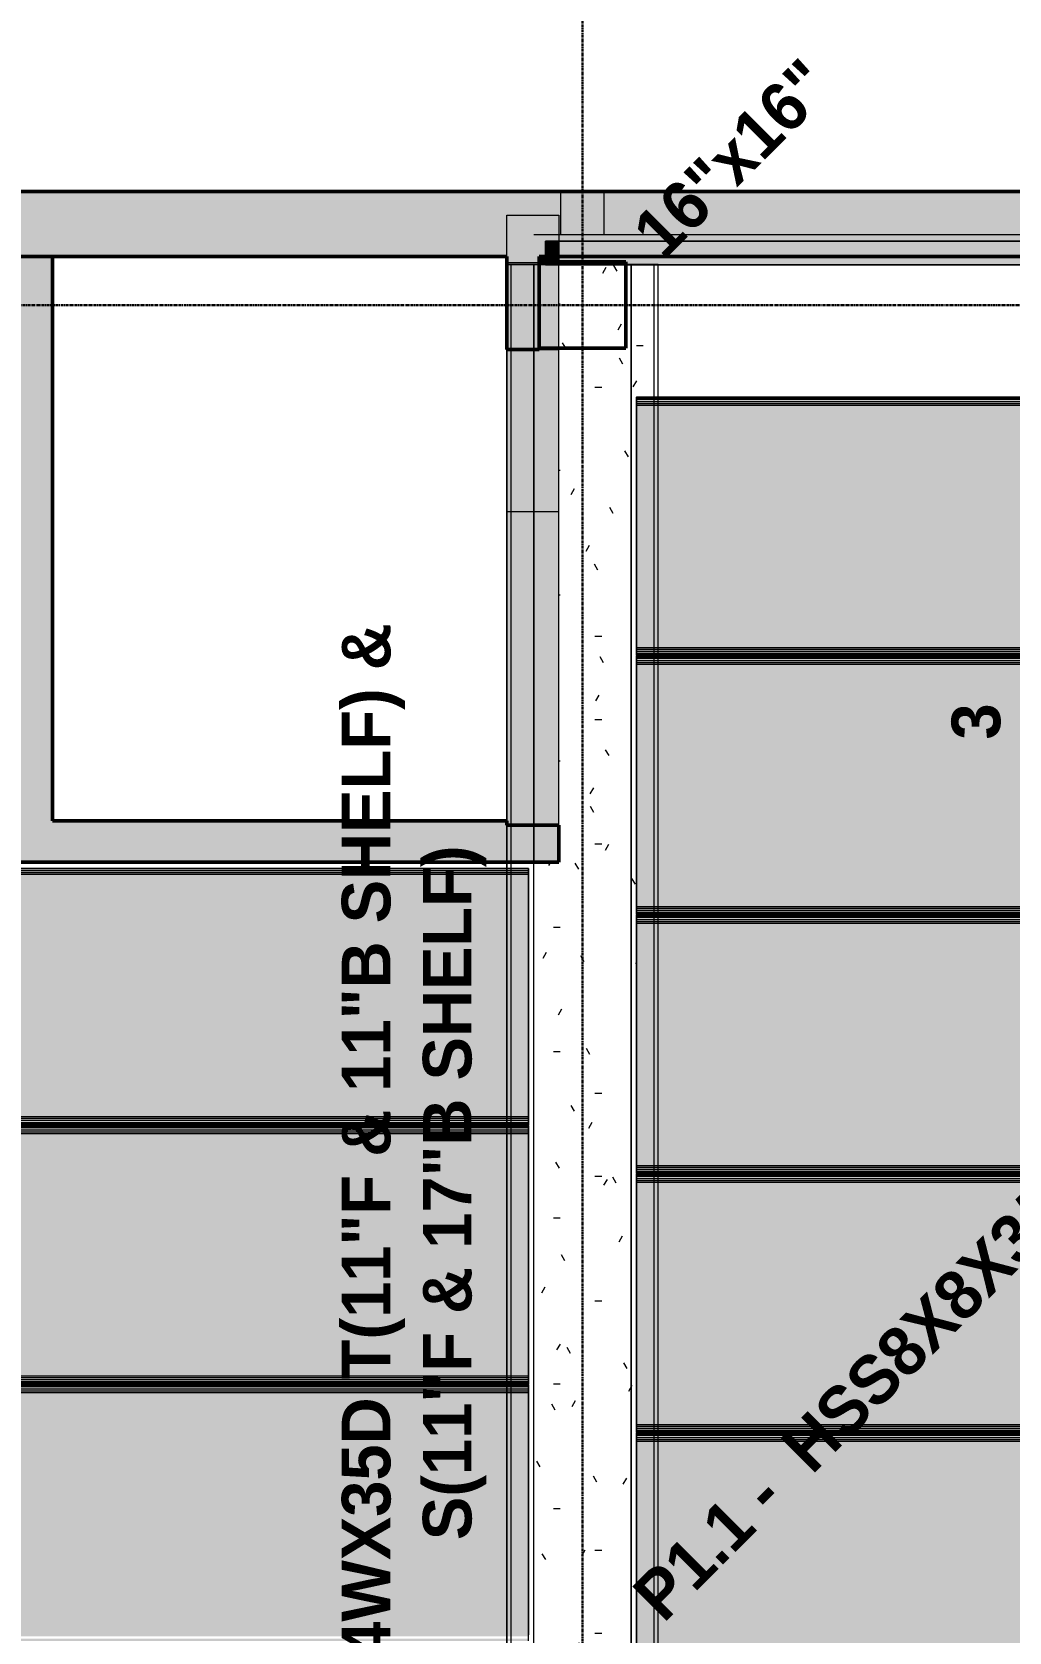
# Model space of a CAD drawing. Header units: inches. Extents: x -4126 to 593, y 9773 to 12297.
# Drawn here: x -3583.1 to -3402.4, y 11289.8 to 11585.7 of the extents above; entities that cross this region are included whole.
import ezdxf

# ---------------------------------------------------------------- set-up
doc = ezdxf.new("R2010")
doc.units = ezdxf.units.IN
doc.header["$MEASUREMENT"] = 0
doc.linetypes.add('Grid Line 1_2_', pattern=[0.875, 0.5, -0.125, 0.125, -0.125])
for name, color, linetype, lineweight in [('A-WALL', 113, 'Continuous', 13), ('G-ANNO-SYMB', 111, 'Continuous', 30), ('S-BEAM', 12, 'Continuous', 9), ('S-BEAM-IDEN', 2, 'Continuous', 30), ('S-COLS', 52, 'Continuous', 9), ('S-COLS-IDEN', 171, 'Continuous', 30), ('S-FNDN', 32, 'Continuous', 13), ('S-GRID', 1, 'Continuous', 9)]:
    doc.layers.add(name, color=color, linetype=linetype, lineweight=lineweight)
doc.styles.add('Century Gothic_B', font='GOTHICB.TTF', dxfattribs={"height": 9})
pattern_1 = [(0, (0, 0), (30.72, 7.68), [1.267, -21.773, 1.267, -21.773, -122.88]), (0, (0, 0), (30.72, 7.68), [-46.08, 1.267, -44.813, 1.267, -21.773, -53.76]), (0, (0, 0), (30.72, 7.68), [-115.2, 1.267, -14.093, 1.267, -37.133]), (120, (11.52, 3.84), (-22.011075, 22.7643004), [1.267, -21.773, 1.267, -21.773, -122.88]), (120, (11.52, 3.84), (-22.011075, 22.7643004), [-46.08, 1.267, -44.813, 1.267, -21.773, -53.76]), (120, (11.52, 3.84), (-22.011075, 22.7643004), [-115.2, 1.267, -14.093, 1.267, -37.133]), (240, (15.36, 19.2), (-8.708925, -30.4443004), [1.267, -21.773, 1.267, -21.773, -122.88]), (240, (15.36, 19.2), (-8.708925, -30.4443004), [-46.08, 1.267, -44.813, 1.267, -21.773, -53.76]), (240, (15.36, 19.2), (-8.708925, -30.4443004), [-115.2, 1.267, -14.093, 1.267, -37.133])]

# ---------------------------------------------------------------- blocks, each defined once
blk = doc.blocks.new('CTR - 1st Phase - Common Walls_rvt-1-FRAMING PLAN - 1ST FLOOR')
at = {"layer": 'A-WALL', "lineweight": 5, "transparency": 33554585}
for points in [[(-3488.14, 11544.19), (-3485.7, 11544.19), (-3485.7, 11546.99), (-3488.14, 11546.99), (-3488.14, 11544.44)], [(-3485.7, 11543.19), (-3485.7, 11544.19), (-3488.14, 11544.19), (-3488.14, 11543.19), (-3485.96, 11543.19)], [(-3485.7, 11543.11), (-3485.7, 11543.19), (-3488.14, 11543.18), (-3488.14, 11543.11), (-3485.92, 11543.11)], [(-3485.7, 11542.99), (-3485.7, 11543.11), (-3488.14, 11543.11), (-3488.14, 11542.99), (-3485.86, 11542.99)], [(-3485.7, 11542.61), (-3473.32, 11542.61), (-3473.32, 11542.68), (-3485.7, 11542.65)], [(-3473.32, 11542.61), (-3468.11, 11542.61), (-3468.11, 11542.68), (-3473.32, 11542.68)]]:
    blk.add_hatch(color=8, dxfattribs=at).paths.add_polyline_path(points, flags=0)
h = blk.add_hatch(color=8, dxfattribs=at)
h.paths.add_polyline_path([(-3211.32, 11544.19), (-3199.61, 11544.19), (-3199.61, 11546.99), (-3485.7, 11546.99), (-3485.7, 11544.19), (-3261.58, 11544.19)], flags=0)
h.paths.add_polyline_path([(-3199.19, 11544.19), (-3199.19, 11546.99), (-3199.57, 11546.99), (-3199.57, 11544.19)], flags=0)
h = blk.add_hatch(color=8, dxfattribs=at)
h.paths.add_polyline_path([(-3199.61, 11544.19), (-3199.57, 11544.19), (-3199.61, 11546.99)], flags=0)
h.paths.add_polyline_path([(-3198.95, 11542.61), (-3198.95, 11543.19), (-3199.61, 11543.19), (-3199.61, 11544.19), (-3485.7, 11544.19), (-3485.7, 11543.19), (-3473.32, 11543.19), (-3473.32, 11542.68), (-3467.32, 11542.68), (-3467.32, 11542.61), (-3199.19, 11542.61)], flags=0)
h = blk.add_hatch(color=8, dxfattribs=at)
h.paths.add_polyline_path([(-3467.32, 11542.61), (-3467.32, 11542.68), (-3468.11, 11542.68), (-3468.11, 11542.61)], flags=0)
h.paths.add_polyline_path([(-3473.32, 11542.68), (-3473.32, 11543.19), (-3485.7, 11543.17), (-3485.7, 11542.68), (-3484.02, 11542.68)], flags=0)
at = {"layer": 'A-WALL', "color": 9}
for p, q in [((-3485.7, 11546.99), (-3488.14, 11546.99)), ((-3488.14, 11544.19), (-3488.14, 11546.99)), ((-3488.14, 11543.18), (-3488.14, 11544.19)), ((-3488.14, 11543.11), (-3488.14, 11543.18)), ((-3488.14, 11542.68), (-3488.14, 11543.11)), ((-3488.14, 11542.68), (-3488.14, 11543.11)), ((-3488.14, 11542.61), (-3488.14, 11542.68)), ((-3488.14, 11542.61), (-3488.14, 11542.68)), ((-3485.71, 11542.61), (-3488.14, 11542.61)), ((-3488.14, 11542.61), (-3485.71, 11542.61)), ((-3485.71, 11542.61), (-3473.32, 11542.61)), ((-3473.32, 11542.61), (-3467.32, 11542.61))]:
    blk.add_line(p, q, dxfattribs=at)
at = {"layer": 'A-WALL', "color": 253}
for p, q in [((-3488.14, 11546.99), (-3485.7, 11546.99)), ((-3488.14, 11544.19), (-3488.14, 11546.99)), ((-3203.32, 11546.99), (-3485.7, 11546.99)), ((-3485.7, 11546.99), (-3199.61, 11546.99)), ((-3488.14, 11543.18), (-3488.14, 11544.19)), ((-3488.14, 11543.11), (-3488.14, 11543.18)), ((-3473.32, 11542.61), (-3485.71, 11542.61)), ((-3468.11, 11542.61), (-3473.32, 11542.61)), ((-3467.32, 11542.61), (-3468.11, 11542.61)), ((-3198.95, 11542.61), (-3467.32, 11542.61)), ((-3467.32, 11542.61), (-3198.95, 11542.61))]:
    blk.add_line(p, q, dxfattribs=at)
blk = doc.blocks.new('034100 - Precast Structural Concrete - Solid Plank - 12_-1871143-FRAMING PLAN - 1ST FLOOR')
at = {"layer": 'S-BEAM', "transparency": 33554483}
for points in [[(3.21, 23.9), (0, 23.9), (0, 23.52), (4, 23.52), (4, 23.9)], [(328, 23.9), (4, 23.9), (4, 23.52), (328, 23.52)], [(0, 23.09), (0, 22.7), (4, 22.7), (4, 23.09), (3.21, 23.09)], [(328, 23.09), (4, 23.09), (4, 22.7), (328, 22.7)], [(3.21, -22.7), (0, -22.7), (0, -23.09), (4, -23.09), (4, -22.7)], [(0, -23.52), (0, -23.9), (4, -23.9), (4, -23.52), (3.21, -23.52)], [(310.53, -22.7), (4, -22.7), (4, -23.09), (328, -23.09), (328, -22.7)], [(4, -23.52), (4, -23.9), (328, -23.9), (328, -23.52), (40.39, -23.52)], [(0, -23.9), (0, -23.94), (3.21, -23.9)]]:
    blk.add_hatch(color=256, dxfattribs=at).paths.add_polyline_path(points, flags=0)
h = blk.add_hatch(color=256, dxfattribs=at)
h.paths.add_polyline_path([(4, 23.52), (0, 23.52), (0, 23.09), (4, 23.09)], flags=0)
h.paths.add_polyline_path([(4, 22.7), (0, 22.7), (0, -22.7), (4, -22.7), (4, 17.51)], flags=0)
h.paths.add_polyline_path([(3.21, -23.09), (0, -23.09), (0, -23.52), (4, -23.52), (4, -23.09)], flags=0)
h = blk.add_hatch(color=256, dxfattribs=at)
h.paths.add_polyline_path([(328, 23.52), (4, 23.52), (4, 23.09), (328, 23.09)], flags=0)
h.paths.add_polyline_path([(40.39, 22.7), (4, 22.7), (4, -22.7), (328, -22.7), (328, 22.7), (310.53, 22.7)], flags=0)
h.paths.add_polyline_path([(40.39, -23.09), (4, -23.09), (4, -23.52), (328, -23.52), (328, -23.09), (310.53, -23.09)], flags=0)
at = {"layer": 'S-BEAM'}
for p, q in [((0, 23.94), (0, 23.9)), ((4, 23.94), (0, 23.94)), ((0, 23.76), (0, 23.9)), ((0, 23.9), (0, 23.52)), ((4, 23.9), (0, 23.9)), ((0, 23.52), (0, 23.76)), ((0, 23.76), (4, 23.76)), ((4, 23.76), (0, 23.76)), ((328, 23.94), (4, 23.94)), ((328, 23.9), (4, 23.9)), ((4, 23.76), (328, 23.76)), ((328, 23.76), (4, 23.76)), ((0, 23.52), (0, -23.52)), ((0, 22.7), (0, 23.52)), ((0, 23.52), (4, 23.52)), ((0, 22.7), (0, 23.09)), ((0, 23.09), (0, 22.7)), ((4, 23.09), (0, 23.09)), ((4, 23.09), (0, 23.09)), ((0, 22.4), (0, 22.7)), ((4, 22.7), (0, 22.7)), ((0, -22.4), (0, 22.4)), ((4, 22.4), (0, 22.4)), ((4, 23.52), (328, 23.52)), ((328, 23.09), (4, 23.09)), ((328, 23.09), (4, 23.09)), ((328, 22.7), (4, 22.7)), ((328, 22.4), (4, 22.4)), ((0, -22.7), (0, -22.4)), ((4, -22.4), (0, -22.4)), ((0, -23.52), (0, -22.7)), ((0, -22.7), (0, -23.09)), ((0, -23.09), (0, -22.7)), ((4, -22.7), (0, -22.7)), ((4, -23.09), (0, -23.09)), ((4, -23.09), (0, -23.09)), ((0, -23.52), (0, -23.9)), ((0, -23.76), (0, -23.52)), ((4, -23.52), (0, -23.52)), ((328, -22.4), (4, -22.4)), ((328, -22.7), (4, -22.7)), ((328, -23.09), (4, -23.09)), ((328, -23.09), (4, -23.09)), ((328, -23.52), (4, -23.52)), ((0, -23.9), (0, -23.76)), ((4, -23.76), (0, -23.76)), ((4, -23.76), (0, -23.76)), ((0, -23.9), (0, -23.94)), ((4, -23.9), (0, -23.9)), ((4, -23.94), (0, -23.94)), ((328, -23.76), (4, -23.76)), ((328, -23.76), (4, -23.76)), ((328, -23.9), (4, -23.9)), ((328, -23.94), (4, -23.94))]:
    blk.add_line(p, q, dxfattribs=at)
blk = doc.blocks.new('034100 - Precast Structural Concrete - Solid Plank - 12_-V42-FRAMING PLAN - 1ST FLOOR')
at = {"layer": 'S-BEAM', "transparency": 33554483}
h = blk.add_hatch(color=256, dxfattribs=at)
h.paths.add_polyline_path([(0, 23.52), (0, 23.09), (4, 23.09), (4, 23.52), (3.21, 23.52)], flags=0)
h.paths.add_polyline_path([(4, 22.7), (0, 22.7), (0, -22.7), (4, -22.7), (4, 12.46)], flags=0)
h.paths.add_polyline_path([(3.21, -23.09), (0, -23.09), (0, -23.52), (4, -23.52), (4, -23.09)], flags=0)
h = blk.add_hatch(color=256, dxfattribs=at)
h.paths.add_polyline_path([(328, 23.52), (4, 23.52), (4, 23.09), (328, 23.09), (328, 23.23)], flags=0)
h.paths.add_polyline_path([(328, 22.7), (4, 22.7), (4, -22.7), (328, -22.7), (328, 12.46)], flags=0)
h.paths.add_polyline_path([(328, -23.09), (4, -23.09), (4, -23.52), (328, -23.52)], flags=0)
for points in [[(3.21, -22.7), (0, -22.7), (0, -23.09), (4, -23.09), (4, -22.7)], [(0, -23.52), (0, -23.9), (4, -23.9), (4, -23.52), (3.21, -23.52)], [(310.53, -22.7), (4, -22.7), (4, -23.09), (328, -23.09), (328, -22.7)], [(4, -23.52), (4, -23.9), (328, -23.9), (328, -23.52), (40.39, -23.52)], [(0, -23.9), (0, -23.94), (3.21, -23.9)]]:
    blk.add_hatch(color=256, dxfattribs=at).paths.add_polyline_path(points, flags=0)
at = {"layer": 'S-BEAM'}
for p, q in [((0, 23.52), (0, -23.52)), ((0, -22.4), (0, 22.4)), ((0, -22.7), (0, -22.4)), ((4, -22.4), (0, -22.4)), ((0, -23.52), (0, -22.7)), ((0, -22.7), (0, -23.09)), ((0, -23.09), (0, -22.7)), ((4, -22.7), (0, -22.7)), ((4, -23.09), (0, -23.09)), ((4, -23.09), (0, -23.09)), ((0, -23.52), (0, -23.9)), ((0, -23.76), (0, -23.52)), ((4, -23.52), (0, -23.52)), ((328, -22.4), (4, -22.4)), ((328, -22.7), (4, -22.7)), ((328, -23.09), (4, -23.09)), ((328, -23.09), (4, -23.09)), ((328, -23.52), (4, -23.52)), ((0, -23.9), (0, -23.76)), ((4, -23.76), (0, -23.76)), ((4, -23.76), (0, -23.76)), ((0, -23.9), (0, -23.94)), ((4, -23.9), (0, -23.9)), ((4, -23.94), (0, -23.94)), ((328, -23.76), (4, -23.76)), ((328, -23.76), (4, -23.76)), ((328, -23.9), (4, -23.9)), ((328, -23.94), (4, -23.94))]:
    blk.add_line(p, q, dxfattribs=at)
blk = doc.blocks.new('034100 - Precast Structural Concrete - Solid Plank - 12_-V124-FRAMING PLAN - 1ST FLOOR')
at = {"layer": 'S-BEAM', "transparency": 33554483}
h = blk.add_hatch(color=256, dxfattribs=at)
h.paths.add_polyline_path([(4, 23.52), (4, 23.9), (0, 23.9), (0, 23.52), (3.21, 23.52)], flags=0)
h.paths.add_polyline_path([(307, 23.52), (307, 23.9), (303, 23.9), (303, 23.52), (303.79, 23.52)], flags=0)
for points in [[(303, 23.52), (303, 23.9), (4, 23.9), (4, 23.52), (39.15, 23.52)], [(39.15, 22.7), (303, 22.7), (303, 23.09), (4, 23.09), (4, 22.7)], [(4, -23.09), (303, -23.09), (303, -22.7), (4, -22.7)], [(39.15, -23.9), (303, -23.9), (303, -23.52), (4, -23.52), (4, -23.9)]]:
    blk.add_hatch(color=256, dxfattribs=at).paths.add_polyline_path(points, flags=0)
h = blk.add_hatch(color=256, dxfattribs=at)
h.paths.add_polyline_path([(4, -23.52), (4, -23.09), (0, -23.09), (0, -23.52), (3.21, -23.52)], flags=0)
h.paths.add_polyline_path([(303, -23.52), (307, -23.52), (307, -23.09), (303, -23.09)], flags=0)
h.paths.add_polyline_path([(0, -22.7), (4, -22.7), (4, 22.7), (0, 22.7), (0, -8.3)], flags=0)
h.paths.add_polyline_path([(303.79, -22.7), (307, -22.7), (307, 22.7), (303, 22.7), (303, -22.7)], flags=0)
h.paths.add_polyline_path([(3.21, 23.09), (4, 23.09), (4, 23.52), (0, 23.52), (0, 23.09)], flags=0)
h.paths.add_polyline_path([(307, 23.09), (307, 23.52), (303, 23.52), (303, 23.09), (303.79, 23.09)], flags=0)
h = blk.add_hatch(color=256, dxfattribs=at)
h.paths.add_polyline_path([(4, 22.7), (4, 23.09), (0, 23.09), (0, 22.7), (3.21, 22.7)], flags=0)
h.paths.add_polyline_path([(307, 22.7), (307, 23.09), (303, 23.09), (303, 22.7), (303.79, 22.7)], flags=0)
h = blk.add_hatch(color=256, dxfattribs=at)
h.paths.add_polyline_path([(4, -23.52), (303, -23.52), (303, -23.09), (4, -23.09)], flags=0)
h.paths.add_polyline_path([(39.15, -22.7), (303, -22.7), (303, 22.7), (4, 22.7), (4, -22.7)], flags=0)
h.paths.add_polyline_path([(303, 23.09), (303, 23.52), (4, 23.52), (4, 23.09), (39.15, 23.09)], flags=0)
h = blk.add_hatch(color=256, dxfattribs=at)
h.paths.add_polyline_path([(4, -23.09), (4, -22.7), (0, -22.7), (0, -23.09), (3.21, -23.09)], flags=0)
h.paths.add_polyline_path([(307, -23.09), (307, -22.7), (303, -22.7), (303, -23.09), (303.79, -23.09)], flags=0)
h = blk.add_hatch(color=256, dxfattribs=at)
h.paths.add_polyline_path([(3.21, -23.9), (4, -23.9), (4, -23.52), (0, -23.52), (0, -23.9)], flags=0)
h.paths.add_polyline_path([(307, -23.9), (307, -23.52), (303, -23.52), (303, -23.9), (303.79, -23.9)], flags=0)
at = {"layer": 'S-BEAM'}
for p, q in [((0, 23.94), (0, 23.9)), ((0, 23.94), (4, 23.94)), ((0, 23.76), (0, 23.9)), ((0, 23.9), (0, 23.52)), ((0, 23.9), (4, 23.9)), ((0, 23.52), (0, 23.76)), ((0, 23.76), (4, 23.76)), ((0, 23.76), (4, 23.76)), ((4, 23.94), (303, 23.94)), ((4, 23.9), (303, 23.9)), ((4, 23.76), (303, 23.76)), ((4, 23.76), (303, 23.76)), ((0, 22.7), (0, 23.52)), ((0, 23.52), (0, -23.52)), ((0, 23.52), (4, 23.52)), ((0, 22.7), (0, 23.09)), ((0, 23.09), (0, 22.7)), ((0, 23.09), (4, 23.09)), ((0, 23.09), (4, 23.09)), ((0, 22.4), (0, 22.7)), ((0, 22.7), (4, 22.7)), ((0, -22.4), (0, 22.4)), ((0, 22.4), (4, 22.4)), ((4, 23.52), (303, 23.52)), ((4, 23.09), (303, 23.09)), ((4, 23.09), (303, 23.09)), ((4, 22.7), (303, 22.7)), ((4, 22.4), (303, 22.4)), ((0, -22.7), (0, -22.4)), ((0, -22.4), (4, -22.4)), ((0, -23.52), (0, -22.7)), ((0, -22.7), (0, -23.09)), ((0, -23.09), (0, -22.7)), ((0, -22.7), (4, -22.7)), ((0, -23.09), (4, -23.09)), ((0, -23.09), (4, -23.09)), ((0, -23.52), (0, -23.9)), ((0, -23.76), (0, -23.52)), ((4, -23.52), (0, -23.52)), ((4, -22.4), (303, -22.4)), ((4, -22.7), (303, -22.7)), ((4, -23.09), (303, -23.09)), ((4, -23.09), (303, -23.09)), ((303, -23.52), (4, -23.52)), ((0, -23.9), (0, -23.76)), ((4, -23.76), (0, -23.76)), ((0, -23.76), (4, -23.76)), ((0, -23.9), (0, -23.94)), ((0, -23.9), (4, -23.9)), ((0, -23.94), (4, -23.94)), ((303, -23.76), (4, -23.76)), ((4, -23.76), (303, -23.76)), ((4, -23.9), (303, -23.9)), ((4, -23.94), (303, -23.94))]:
    blk.add_line(p, q, dxfattribs=at)
blk = doc.blocks.new('034100 - Precast Structural Concrete - Solid Plank - 12_-V148-FRAMING PLAN - 1ST FLOOR')
at = {"layer": 'S-BEAM', "transparency": 33554483}
h = blk.add_hatch(color=256, dxfattribs=at)
h.paths.add_polyline_path([(4, 23.52), (4, 23.9), (0, 23.9), (0, 23.52), (3.21, 23.52)], flags=0)
h.paths.add_polyline_path([(307, 23.52), (307, 23.9), (303, 23.9), (303, 23.52), (303.79, 23.52)], flags=0)
for points in [[(74.68, 23.52), (303, 23.52), (303, 23.9), (4, 23.9), (4, 23.52)], [(74.68, 22.7), (303, 22.7), (303, 23.09), (4, 23.09), (4, 22.7)], [(74.68, -23.09), (303, -23.09), (303, -22.7), (4, -22.7), (4, -23.09)], [(74.68, -23.9), (303, -23.9), (303, -23.52), (4, -23.52), (4, -23.9)]]:
    blk.add_hatch(color=256, dxfattribs=at).paths.add_polyline_path(points, flags=0)
h = blk.add_hatch(color=256, dxfattribs=at)
h.paths.add_polyline_path([(3.21, -23.52), (4, -23.52), (4, -23.09), (0, -23.09), (0, -23.52)], flags=0)
h.paths.add_polyline_path([(303, -23.52), (307, -23.52), (307, -23.09), (303, -23.09)], flags=0)
h.paths.add_polyline_path([(0, -22.7), (4, -22.7), (4, 22.7), (0, 22.7), (0, -14.53)], flags=0)
h.paths.add_polyline_path([(303.79, -22.7), (307, -22.7), (307, 22.7), (303, 22.7), (303, -22.7)], flags=0)
h.paths.add_polyline_path([(3.21, 23.09), (4, 23.09), (4, 23.52), (0, 23.52), (0, 23.09)], flags=0)
h.paths.add_polyline_path([(307, 23.09), (307, 23.52), (303, 23.52), (303, 23.09), (303.79, 23.09)], flags=0)
h = blk.add_hatch(color=256, dxfattribs=at)
h.paths.add_polyline_path([(0, 22.7), (4, 22.7), (4, 23.09), (0, 23.09)], flags=0)
h.paths.add_polyline_path([(307, 22.7), (307, 23.09), (303, 23.09), (303, 22.7), (303.79, 22.7)], flags=0)
h = blk.add_hatch(color=256, dxfattribs=at)
h.paths.add_polyline_path([(4, -23.52), (303, -23.52), (303, -23.09), (4, -23.09)], flags=0)
h.paths.add_polyline_path([(303, -22.7), (303, 22.7), (4, 22.7), (4, -22.7), (209.74, -22.7)], flags=0)
h.paths.add_polyline_path([(4, 23.09), (303, 23.09), (303, 23.52), (4, 23.52)], flags=0)
h = blk.add_hatch(color=256, dxfattribs=at)
h.paths.add_polyline_path([(4, -23.09), (4, -22.7), (0, -22.7), (0, -23.09), (3.21, -23.09)], flags=0)
h.paths.add_polyline_path([(307, -23.09), (307, -22.7), (303, -22.7), (303, -23.09), (303.79, -23.09)], flags=0)
h = blk.add_hatch(color=256, dxfattribs=at)
h.paths.add_polyline_path([(4, -23.9), (4, -23.52), (0, -23.52), (0, -23.9), (3.21, -23.9)], flags=0)
h.paths.add_polyline_path([(307, -23.9), (307, -23.52), (303, -23.52), (303, -23.9), (303.79, -23.9)], flags=0)
at = {"layer": 'S-BEAM'}
for p, q in [((0, 23.94), (0, 23.9)), ((0, 23.94), (4, 23.94)), ((0, 23.76), (0, 23.9)), ((0, 23.9), (0, 23.52)), ((0, 23.9), (4, 23.9)), ((0, 23.52), (0, 23.76)), ((0, 23.76), (4, 23.76)), ((0, 23.76), (4, 23.76)), ((4, 23.94), (303, 23.94)), ((4, 23.9), (303, 23.9)), ((4, 23.76), (303, 23.76)), ((4, 23.76), (303, 23.76)), ((0, 22.7), (0, 23.52)), ((0, 23.52), (0, -23.52)), ((0, 23.52), (4, 23.52)), ((0, 22.7), (0, 23.09)), ((0, 23.09), (0, 22.7)), ((0, 23.09), (4, 23.09)), ((0, 23.09), (4, 23.09)), ((0, 22.4), (0, 22.7)), ((0, 22.7), (4, 22.7)), ((0, -22.4), (0, 22.4)), ((0, 22.4), (4, 22.4)), ((4, 23.52), (303, 23.52)), ((4, 23.09), (303, 23.09)), ((4, 23.09), (303, 23.09)), ((4, 22.7), (303, 22.7)), ((4, 22.4), (303, 22.4)), ((0, -22.7), (0, -22.4)), ((0, -22.4), (4, -22.4)), ((0, -23.52), (0, -22.7)), ((0, -22.7), (0, -23.09)), ((0, -23.09), (0, -22.7)), ((0, -22.7), (4, -22.7)), ((0, -23.09), (4, -23.09)), ((0, -23.09), (4, -23.09)), ((0, -23.52), (0, -23.9)), ((0, -23.76), (0, -23.52)), ((4, -23.52), (0, -23.52)), ((4, -22.4), (303, -22.4)), ((4, -22.7), (303, -22.7)), ((4, -23.09), (303, -23.09)), ((4, -23.09), (303, -23.09)), ((303, -23.52), (4, -23.52)), ((0, -23.9), (0, -23.76)), ((4, -23.76), (0, -23.76)), ((0, -23.76), (4, -23.76)), ((0, -23.9), (0, -23.94)), ((0, -23.9), (4, -23.9)), ((0, -23.94), (4, -23.94)), ((303, -23.76), (4, -23.76)), ((4, -23.76), (303, -23.76)), ((4, -23.9), (303, -23.9)), ((4, -23.94), (303, -23.94))]:
    blk.add_line(p, q, dxfattribs=at)
blk = doc.blocks.new('034100 - Precast Structural Concrete - Solid Plank - 12_-V149-FRAMING PLAN - 1ST FLOOR')
at = {"layer": 'S-BEAM', "transparency": 33554483}
h = blk.add_hatch(color=256, dxfattribs=at)
h.paths.add_polyline_path([(4, 23.52), (4, 23.9), (0, 23.9), (0, 23.52), (3.21, 23.52)], flags=0)
h.paths.add_polyline_path([(303.79, 23.52), (307, 23.52), (307, 23.9), (303, 23.9), (303, 23.52)], flags=0)
for points in [[(74.68, 23.52), (303, 23.52), (303, 23.9), (4, 23.9), (4, 23.52)], [(74.68, 22.7), (303, 22.7), (303, 23.09), (4, 23.09), (4, 22.7)], [(277.28, -23.09), (303, -23.09), (303, -22.7), (4, -22.7), (4, -23.09), (209.74, -23.09)], [(303, -23.9), (303, -23.52), (4, -23.52), (4, -23.9), (277.28, -23.9)]]:
    blk.add_hatch(color=256, dxfattribs=at).paths.add_polyline_path(points, flags=0)
h = blk.add_hatch(color=256, dxfattribs=at)
h.paths.add_polyline_path([(4, -23.52), (4, -23.09), (0, -23.09), (0, -23.52), (3.21, -23.52)], flags=0)
h.paths.add_polyline_path([(303, -23.52), (307, -23.52), (307, -23.09), (303, -23.09)], flags=0)
h.paths.add_polyline_path([(3.21, -22.7), (4, -22.7), (4, 22.7), (0, 22.7), (0, -22.7)], flags=0)
h.paths.add_polyline_path([(307, -22.7), (307, 22.7), (303, 22.7), (303, -22.7), (303.79, -22.7)], flags=0)
h.paths.add_polyline_path([(0, 23.09), (4, 23.09), (4, 23.52), (0, 23.52)], flags=0)
h.paths.add_polyline_path([(307, 23.09), (307, 23.52), (303, 23.52), (303, 23.09), (303.79, 23.09)], flags=0)
h = blk.add_hatch(color=256, dxfattribs=at)
h.paths.add_polyline_path([(0, 22.7), (4, 22.7), (4, 23.09), (0, 23.09)], flags=0)
h.paths.add_polyline_path([(307, 22.7), (307, 23.09), (303, 23.09), (303, 22.7), (303.79, 22.7)], flags=0)
h = blk.add_hatch(color=256, dxfattribs=at)
h.paths.add_polyline_path([(209.74, -23.52), (303, -23.52), (303, -23.09), (4, -23.09), (4, -23.52), (74.68, -23.52)], flags=0)
h.paths.add_polyline_path([(209.74, -22.7), (303, -22.7), (303, 22.7), (4, 22.7), (4, -22.7), (74.68, -22.7)], flags=0)
h.paths.add_polyline_path([(74.68, 23.09), (303, 23.09), (303, 23.52), (4, 23.52), (4, 23.09)], flags=0)
h = blk.add_hatch(color=256, dxfattribs=at)
h.paths.add_polyline_path([(4, -23.09), (4, -22.7), (0, -22.7), (0, -23.09), (3.21, -23.09)], flags=0)
h.paths.add_polyline_path([(307, -23.09), (307, -22.7), (303, -22.7), (303, -23.09), (303.79, -23.09)], flags=0)
h = blk.add_hatch(color=256, dxfattribs=at)
h.paths.add_polyline_path([(4, -23.9), (4, -23.52), (0, -23.52), (0, -23.9), (3.21, -23.9)], flags=0)
h.paths.add_polyline_path([(307, -23.9), (307, -23.52), (303, -23.52), (303, -23.9), (303.79, -23.9)], flags=0)
at = {"layer": 'S-BEAM'}
for p, q in [((0, 23.94), (0, 23.9)), ((0, 23.94), (4, 23.94)), ((0, 23.76), (0, 23.9)), ((0, 23.9), (0, 23.52)), ((0, 23.9), (4, 23.9)), ((0, 23.52), (0, 23.76)), ((0, 23.76), (4, 23.76)), ((0, 23.76), (4, 23.76)), ((4, 23.94), (303, 23.94)), ((4, 23.9), (303, 23.9)), ((4, 23.76), (303, 23.76)), ((4, 23.76), (303, 23.76)), ((0, 22.7), (0, 23.52)), ((0, 23.52), (0, -23.52)), ((0, 23.52), (4, 23.52)), ((0, 22.7), (0, 23.09)), ((0, 23.09), (0, 22.7)), ((0, 23.09), (4, 23.09)), ((0, 23.09), (4, 23.09)), ((0, 22.4), (0, 22.7)), ((0, 22.7), (4, 22.7)), ((0, -22.4), (0, 22.4)), ((0, 22.4), (4, 22.4)), ((4, 23.52), (303, 23.52)), ((4, 23.09), (303, 23.09)), ((4, 23.09), (303, 23.09)), ((4, 22.7), (303, 22.7)), ((4, 22.4), (303, 22.4)), ((0, -22.7), (0, -22.4)), ((0, -22.4), (4, -22.4)), ((0, -23.52), (0, -22.7)), ((0, -22.7), (0, -23.09)), ((0, -23.09), (0, -22.7)), ((0, -22.7), (4, -22.7)), ((0, -23.09), (4, -23.09)), ((0, -23.09), (4, -23.09)), ((0, -23.52), (0, -23.9)), ((0, -23.76), (0, -23.52)), ((4, -23.52), (0, -23.52)), ((4, -22.4), (303, -22.4)), ((4, -22.7), (303, -22.7)), ((4, -23.09), (303, -23.09)), ((4, -23.09), (303, -23.09)), ((303, -23.52), (4, -23.52)), ((0, -23.9), (0, -23.76)), ((4, -23.76), (0, -23.76)), ((0, -23.76), (4, -23.76)), ((0, -23.9), (0, -23.94)), ((0, -23.9), (4, -23.9)), ((0, -23.94), (4, -23.94)), ((303, -23.76), (4, -23.76)), ((4, -23.76), (303, -23.76)), ((4, -23.9), (303, -23.9)), ((4, -23.94), (303, -23.94))]:
    blk.add_line(p, q, dxfattribs=at)
blk = doc.blocks.new('034100 - Precast Structural Concrete - Solid Plank - 12_-V150-FRAMING PLAN - 1ST FLOOR')
at = {"layer": 'S-BEAM', "transparency": 33554483}
h = blk.add_hatch(color=256, dxfattribs=at)
h.paths.add_polyline_path([(4, 23.52), (4, 23.9), (0, 23.9), (0, 23.52), (3.21, 23.52)], flags=0)
h.paths.add_polyline_path([(303.79, 23.52), (307, 23.52), (307, 23.9), (303, 23.9), (303, 23.52)], flags=0)
for points in [[(74.68, 23.52), (303, 23.52), (303, 23.9), (4, 23.9), (4, 23.52), (7.14, 23.52)], [(4, 22.7), (303, 22.7), (303, 23.09), (4, 23.09)]]:
    blk.add_hatch(color=256, dxfattribs=at).paths.add_polyline_path(points, flags=0)
h = blk.add_hatch(color=256, dxfattribs=at)
h.paths.add_polyline_path([(4, -23.52), (4, -23.09), (0, -23.09), (0, -23.52), (3.21, -23.52)], flags=0)
h.paths.add_polyline_path([(3.21, -22.7), (4, -22.7), (4, 22.7), (0, 22.7), (0, -22.7)], flags=0)
h.paths.add_polyline_path([(303.79, -17.82), (307, -17.82), (307, 22.7), (303, 22.7), (303, -17.82)], flags=0)
h.paths.add_polyline_path([(0, 23.09), (4, 23.09), (4, 23.52), (0, 23.52)], flags=0)
h.paths.add_polyline_path([(303, 23.09), (307, 23.09), (307, 23.52), (303, 23.52)], flags=0)
h = blk.add_hatch(color=256, dxfattribs=at)
h.paths.add_polyline_path([(0, 22.7), (4, 22.7), (4, 23.09), (0, 23.09)], flags=0)
h.paths.add_polyline_path([(307, 22.7), (307, 23.09), (303, 23.09), (303, 22.7), (303.79, 22.7)], flags=0)
h = blk.add_hatch(color=256, dxfattribs=at)
h.paths.add_polyline_path([(4, -23.52), (61.02, -23.52), (61.02, -23.09), (4, -23.09)], flags=0)
h.paths.add_polyline_path([(4, -22.7), (61.02, -22.7), (61.02, -17.82), (303, -17.82), (303, 22.7), (4, 22.7), (4, -3.47)], flags=0)
h.paths.add_polyline_path([(7.14, 23.09), (303, 23.09), (303, 23.52), (4, 23.52), (4, 23.09)], flags=0)
at = {"layer": 'S-BEAM'}
for p, q in [((0, 23.94), (0, 23.9)), ((0, 23.94), (4, 23.94)), ((0, 23.76), (0, 23.9)), ((0, 23.9), (0, 23.52)), ((0, 23.9), (4, 23.9)), ((0, 23.52), (0, 23.76)), ((0, 23.76), (4, 23.76)), ((0, 23.76), (4, 23.76)), ((4, 23.94), (303, 23.94)), ((4, 23.9), (303, 23.9)), ((4, 23.76), (303, 23.76)), ((4, 23.76), (303, 23.76)), ((0, 22.7), (0, 23.52)), ((0, 23.52), (0, -23.52)), ((0, 23.52), (4, 23.52)), ((0, 22.7), (0, 23.09)), ((0, 23.09), (0, 22.7)), ((0, 23.09), (4, 23.09)), ((0, 23.09), (4, 23.09)), ((0, 22.4), (0, 22.7)), ((0, 22.7), (4, 22.7)), ((0, -22.4), (0, 22.4)), ((0, 22.4), (4, 22.4)), ((4, 23.52), (303, 23.52)), ((4, 23.09), (303, 23.09)), ((4, 23.09), (303, 23.09)), ((4, 22.7), (303, 22.7)), ((4, 22.4), (303, 22.4))]:
    blk.add_line(p, q, dxfattribs=at)
blk = doc.blocks.new('034100 - Precast Structural Concrete - Solid Plank - 12_-1872981-FRAMING PLAN - 1ST FLOOR')
at = {"layer": 'S-BEAM', "transparency": 33554483}
for points in [[(3.21, 23.9), (0, 23.9), (0, 23.52), (4, 23.52), (4, 23.9)], [(328, 23.9), (4, 23.9), (4, 23.52), (328, 23.52)], [(0, 23.09), (0, 22.7), (4, 22.7), (4, 23.09), (3.21, 23.09)], [(328, 23.09), (4, 23.09), (4, 22.7), (328, 22.7)], [(3.21, -22.7), (0, -22.7), (0, -23.09), (4, -23.09), (4, -22.7)], [(40.39, -22.7), (4, -22.7), (4, -23.09), (96, -23.09), (96, -22.7)]]:
    blk.add_hatch(color=256, dxfattribs=at).paths.add_polyline_path(points, flags=0)
h = blk.add_hatch(color=256, dxfattribs=at)
h.paths.add_polyline_path([(4, 23.52), (0, 23.52), (0, 23.09), (4, 23.09)], flags=0)
h.paths.add_polyline_path([(4, 22.7), (0, 22.7), (0, -22.7), (4, -22.7), (4, -20.94)], flags=0)
h.paths.add_polyline_path([(3.21, -23.09), (0, -23.09), (0, -23.5), (4, -23.5), (4, -23.09)], flags=0)
h = blk.add_hatch(color=256, dxfattribs=at)
h.paths.add_polyline_path([(328, 23.52), (4, 23.52), (4, 23.09), (328, 23.09)], flags=0)
h.paths.add_polyline_path([(40.39, 22.7), (4, 22.7), (4, -22.7), (96, -22.7), (96, -22), (328, -22), (328, 22.7), (310.53, 22.7)], flags=0)
h.paths.add_polyline_path([(96, -23.09), (4, -23.09), (4, -23.5), (96, -23.5)], flags=0)
at = {"layer": 'S-BEAM'}
for p, q in [((0, 23.94), (0, 23.9)), ((0, 23.94), (4, 23.94)), ((0, 23.76), (0, 23.9)), ((0, 23.9), (0, 23.52)), ((0, 23.9), (4, 23.9)), ((0, 23.52), (0, 23.76)), ((0, 23.76), (4, 23.76)), ((0, 23.76), (4, 23.76)), ((4, 23.94), (328, 23.94)), ((4, 23.9), (328, 23.9)), ((4, 23.76), (328, 23.76)), ((4, 23.76), (328, 23.76)), ((0, 22.7), (0, 23.52)), ((0, 23.52), (0, -23.5)), ((0, 23.52), (4, 23.52)), ((0, 22.7), (0, 23.09)), ((0, 23.09), (0, 22.7)), ((0, 23.09), (4, 23.09)), ((0, 23.09), (4, 23.09)), ((0, 22.4), (0, 22.7)), ((0, 22.7), (4, 22.7)), ((0, -22.4), (0, 22.4)), ((0, 22.4), (4, 22.4)), ((4, 23.52), (328, 23.52)), ((4, 23.09), (328, 23.09)), ((4, 23.09), (328, 23.09)), ((4, 22.7), (328, 22.7)), ((4, 22.4), (328, 22.4)), ((0, -22.7), (0, -22.4)), ((0, -22.4), (4, -22.4)), ((0, -22.7), (0, -23.09)), ((0, -23.09), (0, -22.7)), ((0, -23.5), (0, -22.7)), ((0, -22.7), (4, -22.7)), ((0, -23.09), (4, -23.09)), ((0, -23.09), (4, -23.09)), ((4, -23.5), (0, -23.5)), ((0, -23.5), (4, -23.5)), ((4, -22.4), (328, -22.4)), ((4, -22.7), (328, -22.7)), ((4, -23.09), (328, -23.09)), ((4, -23.09), (328, -23.09)), ((328, -23.5), (4, -23.5)), ((4, -23.5), (328, -23.5))]:
    blk.add_line(p, q, dxfattribs=at)

msp = doc.modelspace()

# ---------------------------------------------------------------- hatches: boundary and pattern name
at = {"layer": 'A-WALL', "lineweight": 5, "transparency": 33554483}
h = msp.add_hatch(color=256, dxfattribs=at)
h.paths.add_polyline_path([(-3211.324, 11548.189), (-3211.324, 11556.189), (-3433.324, 11556.189), (-3433.324, 11548.189), (-3261.579, 11548.189)], flags=0)
h.paths.add_polyline_path([(-3474.657, 11548.189), (-3433.324, 11556.189), (-3490.324, 11556.189), (-3490.324, 11551.814), (-3485.699, 11551.814), (-3485.699, 11548.189)], flags=0)
msp.add_hatch(color=256, dxfattribs=at).paths.add_polyline_path([(-3470.657, 11548.189), (-3433.324, 11548.189), (-3433.324, 11556.189), (-3474.657, 11548.189), (-3471.324, 11548.189)], flags=0)
at = {"layer": 'A-WALL', "transparency": 33554483}
for points in [[(-3579.324, 11432.189), (-3579.324, 11544.189), (-3586.949, 11544.189), (-3586.949, 11432.189)], [(-3495.324, 11432.189), (-3495.324, 11439.814), (-3579.324, 11439.814), (-3579.324, 11432.189), (-3531.715, 11432.189)]]:
    msp.add_hatch(color=256, dxfattribs=at).paths.add_polyline_path(points, flags=0)
at = {"layer": 'S-BEAM'}
h = msp.add_hatch(dxfattribs=at)
h.set_pattern_fill('FP_3', color=256, style=0, pattern_type=2)
h.set_pattern_definition(pattern_1)
h.paths.add_polyline_path([(-3473.324, 11193.035), (-3471.324, 11193.076), (-3471.324, 11518.199), (-3468.111, 11518.199), (-3468.111, 11542.614), (-3473.324, 11542.614), (-3473.324, 11527.189), (-3485.699, 11527.189), (-3485.699, 11432.189), (-3494.536, 11432.189), (-3494.536, 11430.989), (-3491.324, 11430.989), (-3491.324, 11206.713), (-3488.324, 11206.672), (-3488.324, 11195.189), (-3487.299, 11195.189), (-3487.299, 11239.014), (-3479.549, 11239.014), (-3479.549, 11195.189), (-3473.324, 11195.189), (-3473.324, 11193.076)], flags=0)
h.paths.add_polyline_path([(-3478.321, 11279.189), (-3485.126, 11279.23), (-3485.15, 11279.236), (-3485.283, 11279.387), (-3485.324, 11279.636), (-3485.283, 11286.992), (-3485.277, 11287.015), (-3485.126, 11287.149), (-3484.976, 11287.189), (-3477.521, 11287.149), (-3477.498, 11287.143), (-3477.364, 11286.992), (-3477.324, 11286.841), (-3477.364, 11279.387), (-3477.37, 11279.363), (-3477.521, 11279.23), (-3477.672, 11279.189)], flags=0)
h.paths.add_polyline_path([(-3484.976, 11279.363), (-3477.585, 11279.387), (-3477.521, 11279.45), (-3477.498, 11279.636), (-3477.521, 11286.928), (-3477.585, 11286.992), (-3477.672, 11287.015), (-3485.063, 11286.992), (-3485.126, 11286.928), (-3485.15, 11286.841), (-3485.126, 11279.45), (-3485.063, 11279.387)], flags=0)
h = msp.add_hatch(dxfattribs=at)
h.set_pattern_fill('FP_3', color=256, style=0, pattern_type=2)
h.set_pattern_definition(pattern_1)
h.paths.add_polyline_path([(-3479.549, 11187.205), (-3474.324, 11187.205), (-3474.324, 11193.035), (-3473.324, 11193.035), (-3473.324, 11195.189), (-3479.549, 11195.159), (-3479.549, 11188.947)], flags=0)
h.paths.add_polyline_path([(-3487.299, 11187.205), (-3487.299, 11195.189), (-3488.324, 11195.189), (-3488.324, 11187.205)], flags=0)
h.paths.add_polyline_path([(-3485.699, 11527.189), (-3473.324, 11527.189), (-3473.324, 11542.614), (-3485.699, 11542.614), (-3485.699, 11527.207)], flags=0)
h = msp.add_hatch(dxfattribs=at)
h.set_pattern_fill('FP_24', color=256, style=0, pattern_type=2)
h.set_pattern_definition([(0, (-1789.556, 0), (21.722, 7.68), [0.896, -15.396, 0.896, -15.396, -86.889]), (0, (-1789.556, 0), (21.722, 7.68), [-32.583, 0.896, -31.687, 0.896, -15.396, -38.014]), (0, (-1789.556, 0), (21.722, 7.68), [-81.459, 0.896, -9.965, 0.896, -26.257]), (112.208, (-1781.41, 3.84), (-16.9086766, 26.0559108), [1.185, -20.367, 1.185, -20.367, -114.944]), (112.208, (-1781.41, 3.84), (-16.9086766, 26.0559108), [-43.104, 1.185, -41.919, 1.185, -20.367, -50.288]), (112.208, (-1781.41, 3.84), (-16.9086766, 26.0559108), [-107.76, 1.185, -13.183, 1.185, -34.735]), (247.792, (-1778.694, 19.2), (-4.8140186, -27.152691), [1.185, -20.367, 1.185, -20.367, -114.944]), (247.792, (-1778.694, 19.2), (-4.8140186, -27.152691), [-43.104, 1.185, -41.919, 1.185, -20.367, -50.288]), (247.792, (-1778.694, 19.2), (-4.8140186, -27.152691), [-107.76, 1.185, -13.183, 1.185, -34.735])])
h.paths.add_polyline_path([(-3467.324, 11518.199), (-3467.324, 11542.614), (-3468.111, 11542.614), (-3468.111, 11518.199)], flags=0)
h = msp.add_hatch(dxfattribs=at)
h.set_pattern_fill('FP_25', color=256, style=0, pattern_type=2)
h.set_pattern_definition([(0, (-1691.768, 0), (21.722, 7.68), [0.896, -15.396, 0.896, -15.396, -86.889]), (0, (-1691.768, 0), (21.722, 7.68), [-32.583, 0.896, -31.687, 0.896, -15.396, -38.014]), (0, (-1691.768, 0), (21.722, 7.68), [-81.459, 0.896, -9.965, 0.896, -26.257]), (112.208, (-1683.622, 3.84), (-16.9086766, 26.0559108), [1.185, -20.367, 1.185, -20.367, -114.944]), (112.208, (-1683.622, 3.84), (-16.9086766, 26.0559108), [-43.104, 1.185, -41.919, 1.185, -20.367, -50.288]), (112.208, (-1683.622, 3.84), (-16.9086766, 26.0559108), [-107.76, 1.185, -13.183, 1.185, -34.735]), (247.792, (-1680.907, 19.2), (-4.8140186, -27.152691), [1.185, -20.367, 1.185, -20.367, -114.944]), (247.792, (-1680.907, 19.2), (-4.8140186, -27.152691), [-43.104, 1.185, -41.919, 1.185, -20.367, -50.288]), (247.792, (-1680.907, 19.2), (-4.8140186, -27.152691), [-107.76, 1.185, -13.183, 1.185, -34.735])])
h.paths.add_polyline_path([(-3494.536, 11430.989), (-3494.536, 11432.189), (-3495.324, 11432.189), (-3495.324, 11430.989)], flags=0)
at = {"layer": 'S-FNDN', "transparency": 33554483}
h = msp.add_hatch(color=256, dxfattribs=at)
h.paths.add_polyline_path([(-3599.324, 11544.189), (-3495.324, 11544.189), (-3495.324, 11551.814), (-3490.324, 11551.814), (-3490.324, 11556.189), (-3599.324, 11556.189)], flags=0)
h.paths.add_polyline_path([(-3433.324, 11546.989), (-3433.324, 11548.189), (-3485.699, 11548.189), (-3485.699, 11546.989), (-3468.111, 11546.989)], flags=0)
msp.add_hatch(color=256, dxfattribs=at).paths.add_polyline_path([(-3211.324, 11546.989), (-3199.607, 11546.989), (-3199.607, 11556.189), (-3203.324, 11556.189), (-3203.324, 11548.189), (-3433.324, 11548.189), (-3433.324, 11546.989), (-3261.579, 11546.989)], flags=0)
at = {"layer": 'S-FNDN', "lineweight": 5, "transparency": 33554483}
for points in [[(-3491.355, 11542.989), (-3489.324, 11542.989), (-3489.324, 11544.189), (-3488.136, 11544.189), (-3488.136, 11546.989), (-3485.699, 11546.989), (-3485.699, 11548.189), (-3490.324, 11548.189), (-3490.324, 11551.814), (-3495.324, 11551.814), (-3495.324, 11542.989), (-3494.536, 11542.989)], [(-3489.324, 11548.189), (-3485.699, 11548.189), (-3485.699, 11551.814), (-3490.324, 11551.814), (-3490.324, 11548.189)], [(-3488.136, 11543.189), (-3488.136, 11544.189), (-3489.324, 11544.189), (-3489.324, 11543.189)], [(-3489.324, 11542.678), (-3489.324, 11542.989), (-3495.324, 11542.989), (-3495.324, 11542.678), (-3490.324, 11542.678)], [(-3495.324, 11526.989), (-3494.536, 11526.989), (-3494.536, 11542.678), (-3495.324, 11542.678)], [(-3491.034, 11526.989), (-3489.324, 11526.989), (-3489.324, 11542.678), (-3494.536, 11542.678), (-3494.536, 11526.989)], [(-3488.136, 11543.111), (-3488.136, 11543.189), (-3489.324, 11543.189), (-3489.324, 11543.111)], [(-3489.324, 11542.989), (-3488.136, 11542.989), (-3488.136, 11543.111), (-3489.324, 11543.111)], [(-3488.136, 11527.268), (-3485.699, 11527.268), (-3485.705, 11542.614), (-3488.136, 11542.614), (-3488.136, 11542.678), (-3489.324, 11542.678), (-3489.324, 11527.268)], [(-3488.136, 11542.678), (-3485.699, 11542.678), (-3485.699, 11542.989), (-3488.136, 11542.989)], [(-3485.705, 11542.614), (-3485.699, 11542.652), (-3485.699, 11542.678), (-3488.136, 11542.678), (-3488.136, 11542.614)], [(-3494.536, 11496.989), (-3494.536, 11526.989), (-3495.324, 11526.989), (-3495.324, 11496.989)], [(-3491.324, 11438.989), (-3485.699, 11438.989), (-3485.699, 11526.989), (-3494.536, 11526.989), (-3494.536, 11438.989)], [(-3488.136, 11527.189), (-3485.699, 11527.207), (-3485.699, 11527.268), (-3489.324, 11527.268), (-3489.324, 11527.189)], [(-3495.016, 11438.989), (-3494.536, 11438.989), (-3494.536, 11496.989), (-3495.324, 11496.989), (-3495.324, 11438.989)], [(-3495.324, 11432.189), (-3494.536, 11432.189), (-3494.536, 11438.989), (-3495.324, 11438.989)], [(-3491.324, 11432.189), (-3490.324, 11432.189), (-3490.324, 11438.989), (-3494.536, 11438.989), (-3494.536, 11432.189)], [(-3485.699, 11432.189), (-3485.699, 11438.989), (-3490.324, 11438.989), (-3490.324, 11432.189)]]:
    msp.add_hatch(color=256, dxfattribs=at).paths.add_polyline_path(points, flags=0)
h = msp.add_hatch(color=256, dxfattribs=at)
h.paths.add_polyline_path([(-3485.699, 11526.989), (-3485.699, 11527.189), (-3489.324, 11527.189), (-3489.324, 11526.989), (-3487.287, 11526.989)], flags=0)
h.paths.add_polyline_path([(-3488.886, 11542.678), (-3488.136, 11542.678), (-3488.136, 11542.989), (-3489.324, 11542.989), (-3489.324, 11542.678)], flags=0)

# ---------------------------------------------------------------- linework, layer by layer
at = {"layer": 'A-WALL'}
for p, q in [((-3485.324, 11548.189), (-3485.324, 11556.189)), ((-3477.324, 11548.189), (-3477.324, 11556.189)), ((-3203.324, 11548.189), (-3490.324, 11548.189))]:
    msp.add_line(p, q, dxfattribs=at)
at = {"layer": 'A-WALL', "lineweight": 50}
for p, q in [((-3579.324, 11544.189), (-3579.324, 11439.814)), ((-3495.324, 11526.989), (-3495.324, 11544.189)), ((-3489.324, 11544.189), (-3489.324, 11526.989)), ((-3489.324, 11526.989), (-3495.324, 11526.989)), ((-3579.324, 11439.814), (-3495.324, 11439.814)), ((-3495.324, 11439.814), (-3495.324, 11438.989)), ((-3495.324, 11432.189), (-3595.324, 11432.189))]:
    msp.add_line(p, q, dxfattribs=at)
at = {"layer": 'S-BEAM'}
for p, q in [((-3494.536, 11542.678), (-3495.324, 11542.678)), ((-3495.324, 11542.678), (-3490.324, 11542.678)), ((-3495.324, 11542.678), (-3495.324, 11526.989)), ((-3495.324, 11526.989), (-3495.324, 11542.678)), ((-3489.324, 11542.678), (-3494.536, 11542.678)), ((-3494.536, 11526.989), (-3494.536, 11542.678)), ((-3490.324, 11542.678), (-3489.324, 11542.678)), ((-3490.324, 11526.989), (-3490.324, 11542.678)), ((-3490.324, 11526.989), (-3490.324, 11542.678)), ((-3473.324, 11542.678), (-3489.324, 11542.678)), ((-3489.324, 11542.678), (-3485.699, 11542.678)), ((-3485.699, 11542.678), (-3473.324, 11542.678)), ((-3468.111, 11542.678), (-3473.324, 11542.678)), ((-3473.324, 11542.678), (-3472.324, 11542.678)), ((-3472.324, 11542.678), (-3467.324, 11542.678)), ((-3472.324, 11542.678), (-3472.324, 11193.035)), ((-3472.324, 11278.807), (-3472.324, 11542.678)), ((-3467.324, 11542.678), (-3468.111, 11542.678)), ((-3468.111, 11542.678), (-3468.111, 11187.205)), ((-3467.324, 11278.807), (-3467.324, 11542.678)), ((-3467.324, 11187.205), (-3467.324, 11542.678)), ((-3495.324, 11526.989), (-3495.324, 11439.814)), ((-3495.324, 11439.814), (-3495.324, 11526.989)), ((-3494.536, 11438.989), (-3494.536, 11526.989)), ((-3490.324, 11438.989), (-3490.324, 11526.989)), ((-3490.324, 11496.989), (-3490.324, 11526.989)), ((-3490.324, 11438.989), (-3490.324, 11496.989)), ((-3495.324, 11439.814), (-3495.324, 11438.989)), ((-3495.324, 11438.989), (-3495.324, 11439.814)), ((-3495.324, 11438.989), (-3495.324, 11432.189)), ((-3495.324, 11432.189), (-3495.324, 11438.989)), ((-3494.536, 11432.189), (-3494.536, 11438.989)), ((-3490.324, 11432.189), (-3490.324, 11438.989)), ((-3490.324, 11432.189), (-3490.324, 11438.989)), ((-3495.324, 11432.189), (-3495.324, 11187.205)), ((-3495.324, 11187.205), (-3495.324, 11432.189)), ((-3494.536, 11187.205), (-3494.536, 11432.189)), ((-3490.324, 11187.205), (-3490.324, 11432.189)), ((-3490.324, 11206.713), (-3490.324, 11432.189))]:
    msp.add_line(p, q, dxfattribs=at)
at = {"layer": 'S-COLS', "lineweight": 50}
for p, q in [((-3489.324, 11543.111), (-3489.324, 11543.189)), ((-3489.324, 11543.189), (-3473.324, 11543.189)), ((-3489.324, 11527.268), (-3489.324, 11543.111)), ((-3473.324, 11543.189), (-3473.324, 11543.111)), ((-3473.324, 11543.111), (-3473.324, 11527.268)), ((-3489.324, 11527.189), (-3489.324, 11527.268)), ((-3473.324, 11527.189), (-3489.324, 11527.189)), ((-3473.324, 11527.268), (-3473.324, 11527.189))]:
    msp.add_line(p, q, dxfattribs=at)
at = {"layer": 'S-COLS'}
for p, q in [((-3489.324, 11543.189), (-3473.324, 11543.189)), ((-3489.324, 11543.111), (-3489.324, 11543.189)), ((-3489.324, 11542.678), (-3489.324, 11543.111)), ((-3489.324, 11527.268), (-3489.324, 11542.678)), ((-3473.324, 11543.189), (-3473.324, 11543.111)), ((-3473.324, 11543.111), (-3473.324, 11542.678)), ((-3473.324, 11542.678), (-3473.324, 11527.268)), ((-3489.324, 11527.189), (-3489.324, 11527.268)), ((-3473.324, 11527.189), (-3489.324, 11527.189)), ((-3473.324, 11527.268), (-3473.324, 11527.189))]:
    msp.add_line(p, q, dxfattribs=at)
at = {"layer": 'S-FNDN', "lineweight": 50}
for p, q in [((-3829.324, 11556.189), (-3154.324, 11556.189)), ((-3495.324, 11544.189), (-3819.324, 11544.189)), ((-3154.324, 11544.189), (-3489.324, 11544.189)), ((-3495.324, 11438.989), (-3485.699, 11438.989)), ((-3485.699, 11438.989), (-3485.699, 11432.189)), ((-3485.699, 11432.189), (-3495.324, 11432.189))]:
    msp.add_line(p, q, dxfattribs=at)
at = {"layer": 'S-FNDN'}
for p, q in [((-3495.324, 11432.189), (-3495.324, 11551.814)), ((-3495.324, 11551.814), (-3485.699, 11551.814)), ((-3485.699, 11551.814), (-3485.699, 11543.189)), ((-3489.324, 11542.989), (-3495.324, 11542.989)), ((-3489.324, 11542.678), (-3490.324, 11542.678)), ((-3490.324, 11542.678), (-3490.324, 11432.189)), ((-3485.699, 11542.989), (-3489.324, 11542.989)), ((-3485.699, 11542.678), (-3489.324, 11542.678)), ((-3485.699, 11527.207), (-3485.699, 11543.172)), ((-3495.324, 11526.989), (-3485.699, 11526.989)), ((-3485.699, 11438.989), (-3485.699, 11527.189)), ((-3495.324, 11496.989), (-3485.699, 11496.989))]:
    msp.add_line(p, q, dxfattribs=at)
at = {"layer": 'S-GRID', "linetype": 'Grid Line 1_2_', "lineweight": 30}
for p, q in [((-3481.324, 9772.61), (-3481.324, 12247.501)), ((-1814.206, 11535.189), (-4076.95, 11535.189))]:
    msp.add_line(p, q, dxfattribs=at)

# ---------------------------------------------------------------- block references
at = {"lineweight": 5}
msp.add_blockref('CTR - 1st Phase - Common Walls_rvt-1-FRAMING PLAN - 1ST FLOOR', (0, 0), dxfattribs=at)
at = {"layer": 'S-BEAM'}
for name, p in [('034100 - Precast Structural Concrete - Solid Plank - 12_-V124-FRAMING PLAN - 1ST FLOOR', (-3471.324, 11494.258)), ('034100 - Precast Structural Concrete - Solid Plank - 12_-V124-FRAMING PLAN - 1ST FLOOR', (-3471.324, 11446.376)), ('034100 - Precast Structural Concrete - Solid Plank - 12_-V148-FRAMING PLAN - 1ST FLOOR', (-3471.324, 11398.494)), ('034100 - Precast Structural Concrete - Solid Plank - 12_-V149-FRAMING PLAN - 1ST FLOOR', (-3471.324, 11350.612)), ('034100 - Precast Structural Concrete - Solid Plank - 12_-V150-FRAMING PLAN - 1ST FLOOR', (-3471.324, 11302.73))]:
    msp.add_blockref(name, p, dxfattribs=at)
at = {"layer": 'S-BEAM', "rotation": 180}
for name, p in [('034100 - Precast Structural Concrete - Solid Plank - 12_-1872981-FRAMING PLAN - 1ST FLOOR', (-3491.324, 11407.485)), ('034100 - Precast Structural Concrete - Solid Plank - 12_-1871143-FRAMING PLAN - 1ST FLOOR', (-3491.324, 11359.603)), ('034100 - Precast Structural Concrete - Solid Plank - 12_-V42-FRAMING PLAN - 1ST FLOOR', (-3491.324, 11311.721))]:
    msp.add_blockref(name, p, dxfattribs=at)

# ---------------------------------------------------------------- texts
at = {"layer": 'G-ANNO-SYMB', "lineweight": 9, "insert": (-3413.057, 11454.843), "char_height": 9, "width": 8.787, "attachment_point": 1, "rotation": 90, "style": 'Century Gothic_B'}
msp.add_mtext('\\fCentury Gothic|b1|i0|c0|p34|;3', dxfattribs=at)
at = {"layer": 'S-BEAM-IDEN', "lineweight": 9, "char_height": 9, "attachment_point": 1, "rotation": 90, "style": 'Century Gothic_B'}
for s, insert, width in [('IT 24WX35D T(11"F & 11"B SHELF) &', (-3525.846, 11264.33), 249.066), ('S(11"F & 17"B SHELF)', (-3510.846, 11306.83), 146.349)]:
    msp.add_mtext(s, dxfattribs=dict(at, insert=insert, width=width))
at = {"layer": 'S-COLS-IDEN', "lineweight": 9, "char_height": 9, "attachment_point": 1, "rotation": 45, "style": 'Century Gothic_B'}
for s, insert, width in [('16"x16"', (-3472.676, 11549.691), 54.843), ('P1.1 -  HSS8X8X3/16', (-3472.676, 11297.691), 148.773)]:
    msp.add_mtext(s, dxfattribs=dict(at, insert=insert, width=width))

doc.saveas('drawing.dxf')
